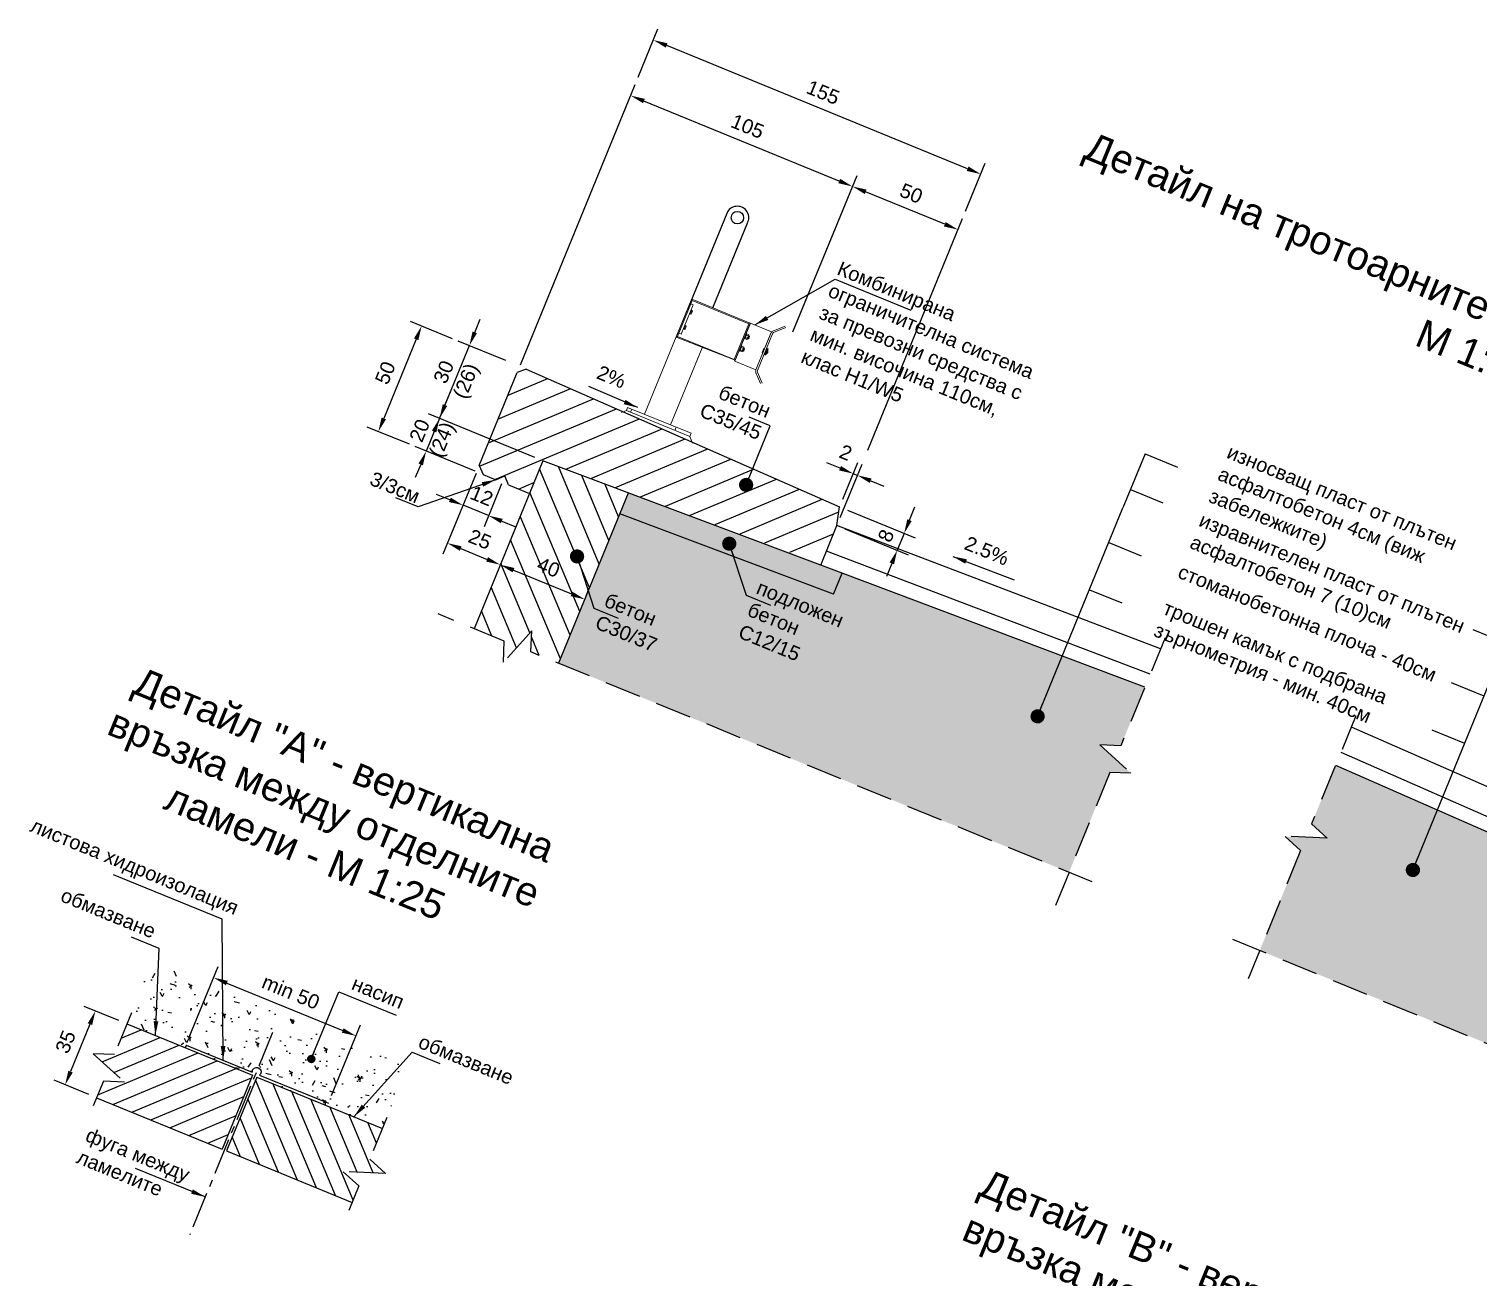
# Model space of a CAD drawing. Header units: centimetres. Extents: x 8495135 to 959133560, y 4530079 to 463453963.
# Drawn here: x 959121999 to 959122634, y 463414798 to 463415345 of the extents above; entities that cross this region are included whole.
import ezdxf

# ---------------------------------------------------------------- set-up
doc = ezdxf.new("R2010")
doc.units = ezdxf.units.CM
doc.header["$LTSCALE"] = 0.1
doc.linetypes.add('CENTER', pattern=[50.8, 31.75, -6.35, 6.35, -6.35])
doc.linetypes.add('HIDDEN', pattern=[9.525, 6.35, -3.175])
for name, color, linetype in [('br_centre line', 1, 'CENTER'), ('br_dimension', 1, 'Continuous'), ('br_hatch', 9, 'Continuous'), ('br_view', 5, 'Continuous'), ('br_view_yellow', 2, 'Continuous')]:
    doc.layers.add(name, color=color, linetype=linetype)
doc.layers.add('br_text', color=2, linetype='Continuous', lineweight=35)
doc.styles.add('br 1-25 cm', font='arial.ttf', dxfattribs={"height": 6.25})
doc.styles.add('MM 1 to 25', font='arial.ttf', dxfattribs={"height": 6.25})
doc.styles.add('MM_ARIAL', font='arial.ttf')
doc.dimstyles.new('MM DIM 1 to 25', dxfattribs={"dimscale": 2.5, "dimtxt": 2.5, "dimasz": 2.5, "dimexe": 2.1, "dimexo": 1.5, "dimgap": 1.5, "dimtad": 1, "dimdec": 0, "dimdsep": 46, "dimtxsty": 'MM_ARIAL', "dimcen": 3, "dimclrd": 1, "dimclre": 1, "dimclrt": 7, "dimaunit": 2, "dimadec": 1, "dimazin": 0, "dimtp": 100, "dimtm": 3, "dimtfac": 1, "dimtdec": 0, "dimtix": 1, "dimtmove": 0, "dimatfit": 3, "dimfxl": 0, "dimtolj": 1, "dimtzin": 0, "dimarcsym": 0})

# ---------------------------------------------------------------- blocks, each defined once
blk = doc.blocks.new('*D1195')
at = {"layer": 'br_dimension', "color": 1, "lineweight": -2, "transparency": 16777216}
for p, q in [((959122037.99, 463414910.56), (959122022.79, 463414916.79)), ((959122025.28, 463414909.01), (959122016.75, 463414888.19)), ((959122024.73, 463414878.17), (959122009.53, 463414884.4))]:
    blk.add_line(p, q, dxfattribs=at)
at = {"layer": 'br_dimension', "color": 1, "transparency": 16777216}
for points in [[(959122024.31, 463414909.41), (959122026.24, 463414908.62), (959122027.65, 463414914.8)], [(959122015.79, 463414888.59), (959122017.72, 463414887.8), (959122014.38, 463414882.41)]]:
    blk.add_solid(points, dxfattribs=at)
at = {"layer": 'br_dimension', "color": 7, "transparency": 16777216, "insert": (959122014.59, 463414901.23), "char_height": 6.25, "attachment_point": 5, "rotation": 67.73354, "style": 'MM_ARIAL'}
blk.add_mtext('\\A1;35', dxfattribs=at)
blk = doc.blocks.new('*D1196')
at = {"layer": 'br_view_yellow', "color": 1, "lineweight": -2, "transparency": 16777216}
for p, q in [((959122068.81, 463414903.32), (959122081.46, 463414934.23)), ((959122085.26, 463414927), (959122136.04, 463414906.21)), ((959122131.15, 463414877.79), (959122143.81, 463414908.7))]:
    blk.add_line(p, q, dxfattribs=at)
at = {"layer": 'br_view_yellow', "color": 1, "transparency": 16777216}
for points in [[(959122085.65, 463414927.97), (959122084.86, 463414926.04), (959122079.47, 463414929.37)], [(959122136.43, 463414907.17), (959122135.64, 463414905.25), (959122141.82, 463414903.84)]]:
    blk.add_solid(points, dxfattribs=at)
at = {"layer": 'br_view_yellow', "color": 7, "transparency": 16777216, "insert": (959122113.28, 463414923.03), "char_height": 6.25, "attachment_point": 5, "rotation": 337.73354, "style": 'MM_ARIAL'}
blk.add_mtext('\\A1;min 50', dxfattribs=at)
blk = doc.blocks.new('*D1235')
at = {"layer": 'br_dimension', "color": 1, "linetype": 'ByBlock', "lineweight": -2, "ltscale": 3, "transparency": 16777216}
for p, q in [((959122333.29, 463415212.29), (959122361.39, 463415280.91)), ((959122399.89, 463415259.47), (959122365.18, 463415273.68)), ((959122366.12, 463415160.5), (959122407.66, 463415261.96))]:
    blk.add_line(p, q, dxfattribs=at)
at = {"layer": 'br_dimension', "color": 1, "linetype": 'ByBlock', "ltscale": 3, "transparency": 16777216}
for points in [[(959122365.58, 463415274.65), (959122364.79, 463415272.72), (959122359.4, 463415276.05)], [(959122400.28, 463415260.44), (959122399.49, 463415258.51), (959122405.67, 463415257.11)]]:
    blk.add_solid(points, dxfattribs=at)
at = {"layer": 'br_dimension', "color": 7, "linetype": 'ByBlock', "ltscale": 3, "transparency": 16777216, "insert": (959122385.16, 463415273), "char_height": 6.25, "attachment_point": 5, "rotation": 337.73354, "style": 'MM_ARIAL'}
blk.add_mtext('\\A1;50', dxfattribs=at)
blk = doc.blocks.new('*D1236')
at = {"layer": 'br_dimension', "color": 1, "linetype": 'ByBlock', "lineweight": -2, "ltscale": 3, "transparency": 16777216}
for p, q in [((959122213.96, 463415197.95), (959122264.22, 463415320.7)), ((959122353.61, 463415278.42), (959122268.01, 463415313.47)), ((959122333.59, 463415213.01), (959122361.39, 463415280.91))]:
    blk.add_line(p, q, dxfattribs=at)
at = {"layer": 'br_dimension', "color": 1, "linetype": 'ByBlock', "ltscale": 3, "transparency": 16777216}
for points in [[(959122268.41, 463415314.43), (959122267.62, 463415312.51), (959122262.23, 463415315.84)], [(959122354.01, 463415279.38), (959122353.22, 463415277.46), (959122359.4, 463415276.05)]]:
    blk.add_solid(points, dxfattribs=at)
at = {"layer": 'br_dimension', "color": 7, "linetype": 'ByBlock', "ltscale": 3, "transparency": 16777216, "insert": (959122313.44, 463415302.37), "char_height": 6.25, "attachment_point": 5, "rotation": 337.73354, "style": 'MM_ARIAL'}
blk.add_mtext('\\A1;105', dxfattribs=at)
blk = doc.blocks.new('*D1228')
at = {"layer": 'br_dimension', "color": 1, "linetype": 'ByBlock', "lineweight": -2, "ltscale": 3, "transparency": 16777216}
for p, q in [((959122265.52, 463415323.89), (959122274.18, 463415345.04)), ((959122409.85, 463415283.81), (959122277.98, 463415337.81)), ((959122408.97, 463415265.16), (959122417.62, 463415286.3))]:
    blk.add_line(p, q, dxfattribs=at)
at = {"layer": 'br_dimension', "color": 1, "linetype": 'ByBlock', "ltscale": 3, "transparency": 16777216}
for points in [[(959122278.37, 463415338.77), (959122277.58, 463415336.85), (959122272.19, 463415340.18)], [(959122410.25, 463415284.78), (959122409.46, 463415282.85), (959122415.64, 463415281.45)]]:
    blk.add_solid(points, dxfattribs=at)
at = {"layer": 'br_dimension', "color": 7, "linetype": 'ByBlock', "ltscale": 3, "transparency": 16777216, "insert": (959122346.54, 463415317.24), "char_height": 6.25, "attachment_point": 5, "rotation": 337.73354, "style": 'MM_ARIAL'}
blk.add_mtext('\\A1;155', dxfattribs=at)
blk = doc.blocks.new('*D1229')
at = {"layer": 'br_dimension', "color": 1, "linetype": 'ByBlock', "lineweight": -2, "ltscale": 3, "transparency": 16777216}
for p, q in [((959122384.39, 463415129.83), (959122386.76, 463415135.61)), ((959122357.23, 463415134.19), (959122386.88, 463415122.05)), ((959122356.07, 463415126.08), (959122383.87, 463415114.7)), ((959122382.03, 463415124.04), (959122379.02, 463415116.69)), ((959122376.65, 463415110.9), (959122374.28, 463415105.12))]:
    blk.add_line(p, q, dxfattribs=at)
at = {"layer": 'br_dimension', "color": 1, "linetype": 'ByBlock', "ltscale": 3, "transparency": 16777216}
for points in [[(959122383.43, 463415130.22), (959122385.36, 463415129.43), (959122382.03, 463415124.04)], [(959122375.68, 463415111.3), (959122377.61, 463415110.51), (959122379.02, 463415116.69)]]:
    blk.add_solid(points, dxfattribs=at)
at = {"layer": 'br_dimension', "color": 7, "linetype": 'ByBlock', "ltscale": 3, "transparency": 16777216, "insert": (959122374.1, 463415123), "char_height": 6.25, "attachment_point": 5, "rotation": 67.73355, "style": 'MM_ARIAL'}
blk.add_mtext('\\A1;8', dxfattribs=at)
blk = doc.blocks.new('*D1230')
at = {"layer": 'br_dimension', "color": 1, "linetype": 'ByBlock', "lineweight": -2, "ltscale": 3, "transparency": 16777216}
for p, q in [((959122184.17, 463415209.33), (959122165.73, 463415216.88)), ((959122168.22, 463415209.11), (959122154.01, 463415174.41)), ((959122165.22, 463415163.06), (959122146.78, 463415170.61))]:
    blk.add_line(p, q, dxfattribs=at)
at = {"layer": 'br_dimension', "color": 1, "linetype": 'ByBlock', "ltscale": 3, "transparency": 16777216}
for points in [[(959122167.26, 463415209.5), (959122169.18, 463415208.72), (959122170.59, 463415214.89)], [(959122153.05, 463415174.8), (959122154.97, 463415174.01), (959122151.64, 463415168.62)]]:
    blk.add_solid(points, dxfattribs=at)
at = {"layer": 'br_dimension', "color": 7, "linetype": 'ByBlock', "ltscale": 3, "transparency": 16777216, "insert": (959122154.69, 463415194.39), "char_height": 6.25, "attachment_point": 5, "rotation": 67.73355, "style": 'MM_ARIAL'}
blk.add_mtext('\\A1;50', dxfattribs=at)
blk = doc.blocks.new('*D1231')
at = {"layer": 'br_dimension', "color": 1, "linetype": 'ByBlock', "lineweight": -2, "ltscale": 3, "transparency": 16777216}
for p, q in [((959122193.88, 463415212.11), (959122196.25, 463415217.89)), ((959122178.46, 463415174.43), (959122191.52, 463415206.32)), ((959122207.43, 463415199.81), (959122186.66, 463415208.31)), ((959122220.28, 463415157.3), (959122173.6, 463415176.42)), ((959122176.09, 463415168.64), (959122173.72, 463415162.86))]:
    blk.add_line(p, q, dxfattribs=at)
at = {"layer": 'br_dimension', "color": 1, "linetype": 'ByBlock', "ltscale": 3, "transparency": 16777216}
for points in [[(959122192.92, 463415212.5), (959122194.85, 463415211.71), (959122191.52, 463415206.32)], [(959122175.12, 463415169.04), (959122177.05, 463415168.25), (959122178.46, 463415174.43)]]:
    blk.add_solid(points, dxfattribs=at)
at = {"layer": 'br_dimension', "color": 7, "linetype": 'ByBlock', "ltscale": 3, "transparency": 16777216, "insert": (959122185.94, 463415192.47), "char_height": 6.25, "attachment_point": 5, "rotation": 67.73355, "style": 'MM_ARIAL'}
blk.add_mtext('\\A1;30\\P(26)', dxfattribs=at)
blk = doc.blocks.new('*D1232')
at = {"layer": 'br_dimension', "color": 1, "linetype": 'ByBlock', "lineweight": -2, "ltscale": 3, "transparency": 16777216}
for p, q in [((959122180.82, 463415180.21), (959122183.19, 463415186)), ((959122178.46, 463415174.43), (959122172.57, 463415160.05)), ((959122174.99, 463415175.85), (959122173.6, 463415176.42)), ((959122194.03, 463415151.27), (959122167.71, 463415162.04)), ((959122170.2, 463415154.27), (959122167.83, 463415148.49))]:
    blk.add_line(p, q, dxfattribs=at)
at = {"layer": 'br_dimension', "color": 1, "linetype": 'ByBlock', "ltscale": 3, "transparency": 16777216}
for points in [[(959122179.86, 463415180.61), (959122181.79, 463415179.82), (959122178.46, 463415174.43)], [(959122169.24, 463415154.66), (959122171.17, 463415153.87), (959122172.57, 463415160.05)]]:
    blk.add_solid(points, dxfattribs=at)
at = {"layer": 'br_dimension', "color": 7, "linetype": 'ByBlock', "ltscale": 3, "transparency": 16777216, "insert": (959122175.37, 463415166.79), "char_height": 6.25, "attachment_point": 5, "rotation": 67.73355, "style": 'MM_ARIAL'}
blk.add_mtext('\\A1;20\\P(24)', dxfattribs=at)
blk = doc.blocks.new('*D1233')
at = {"layer": 'br_dimension', "color": 1, "linetype": 'ByBlock', "lineweight": -2, "ltscale": 3, "transparency": 16777216}
for p, q in [((959122353.96, 463415152.59), (959122348.18, 463415154.95)), ((959122354.02, 463415130.97), (959122363.58, 463415154.32)), ((959122355.19, 463415139.08), (959122361.73, 463415155.08)), ((959122359.74, 463415150.22), (959122361.59, 463415149.46)), ((959122367.38, 463415147.09), (959122373.16, 463415144.72))]:
    blk.add_line(p, q, dxfattribs=at)
at = {"layer": 'br_dimension', "color": 1, "linetype": 'ByBlock', "ltscale": 3, "transparency": 16777216}
for points in [[(959122354.36, 463415153.55), (959122353.57, 463415151.62), (959122359.74, 463415150.22)], [(959122367.77, 463415148.06), (959122366.98, 463415146.13), (959122361.59, 463415149.46)]]:
    blk.add_solid(points, dxfattribs=at)
at = {"layer": 'br_dimension', "color": 7, "linetype": 'ByBlock', "ltscale": 3, "transparency": 16777216, "insert": (959122356.48, 463415159.45), "char_height": 6.25, "attachment_point": 5, "rotation": 337.73354, "style": 'MM_ARIAL'}
blk.add_mtext('\\A1;2', dxfattribs=at)
blk = doc.blocks.new('*D1234')
at = {"layer": 'br_dimension', "color": 1, "linetype": 'ByBlock', "lineweight": -2, "ltscale": 3, "transparency": 16777216}
for p, q in [((959122193.02, 463415146.82), (959122179.95, 463415114.9)), ((959122212.27, 463415127.86), (959122203.09, 463415105.42)), ((959122187.73, 463415117.39), (959122199.29, 463415112.65))]:
    blk.add_line(p, q, dxfattribs=at)
at = {"layer": 'br_dimension', "color": 1, "linetype": 'ByBlock', "ltscale": 3, "transparency": 16777216}
for points in [[(959122188.12, 463415118.35), (959122187.33, 463415116.42), (959122181.94, 463415119.76)], [(959122199.69, 463415113.61), (959122198.9, 463415111.69), (959122205.08, 463415110.28)]]:
    blk.add_solid(points, dxfattribs=at)
at = {"layer": 'br_dimension', "color": 7, "linetype": 'ByBlock', "ltscale": 3, "transparency": 16777216, "insert": (959122196.14, 463415121.44), "char_height": 6.25, "attachment_point": 5, "rotation": 337.73354, "style": 'MM_ARIAL'}
blk.add_mtext('\\A1;25', dxfattribs=at)
blk = doc.blocks.new('*D1237')
at = {"layer": 'br_dimension', "color": 1, "lineweight": -2, "transparency": 16777216}
for p, q in [((959122194.44, 463415150.29), (959122186.76, 463415131.52)), ((959122205.63, 463415145.71), (959122197.95, 463415126.94)), ((959122182.97, 463415138.75), (959122177.18, 463415141.12)), ((959122199.94, 463415131.8), (959122188.75, 463415136.38)), ((959122205.72, 463415129.43), (959122211.51, 463415127.06))]:
    blk.add_line(p, q, dxfattribs=at)
at = {"layer": 'br_dimension', "color": 1, "transparency": 16777216}
for points in [[(959122183.36, 463415139.71), (959122182.57, 463415137.79), (959122188.75, 463415136.38)], [(959122206.12, 463415130.4), (959122205.33, 463415128.47), (959122199.94, 463415131.8)]]:
    blk.add_solid(points, dxfattribs=at)
at = {"layer": 'br_dimension', "color": 7, "transparency": 16777216, "insert": (959122196.95, 463415140.47), "char_height": 6.25, "attachment_point": 5, "rotation": 337.73354, "style": 'MM_ARIAL'}
blk.add_mtext('\\A1;12', dxfattribs=at)
blk = doc.blocks.new('*D1239')
at = {"layer": 'br_dimension', "color": 1, "linetype": 'ByBlock', "lineweight": -2, "ltscale": 3, "transparency": 16777216}
for p, q in [((959122212.27, 463415127.86), (959122203.09, 463415105.42)), ((959122210.86, 463415107.91), (959122236.31, 463415097.49)), ((959122242.76, 463415096.74), (959122244.08, 463415099.98))]:
    blk.add_line(p, q, dxfattribs=at)
at = {"layer": 'br_dimension', "color": 1, "linetype": 'ByBlock', "ltscale": 3, "transparency": 16777216}
for points in [[(959122211.26, 463415108.88), (959122210.47, 463415106.95), (959122205.08, 463415110.28)], [(959122236.71, 463415098.46), (959122235.92, 463415096.53), (959122242.1, 463415095.13)]]:
    blk.add_solid(points, dxfattribs=at)
at = {"layer": 'br_dimension', "color": 7, "linetype": 'ByBlock', "ltscale": 3, "transparency": 16777216, "insert": (959122226.22, 463415109.13), "char_height": 6.25, "attachment_point": 5, "rotation": 337.73354, "style": 'MM_ARIAL'}
blk.add_mtext('\\A1;40', dxfattribs=at)

msp = doc.modelspace()

# ---------------------------------------------------------------- hatches: boundary and pattern name
at = {"layer": 'br_hatch'}
h = msp.add_hatch(dxfattribs=at)
h.set_pattern_fill('ANSI31', color=256, scale=2.5, angle=-22.26646, style=0)
h.set_pattern_definition([(22.733543, (958338009.791, 463709576.6), (-3.06741562, 7.32085157), [])])
h.paths.add_polyline_path([(959122223.75, 463415155.88), (959122217.86, 463415141.51), (959122208.69, 463415145.26), (959122207.05, 463415149.18), (959122203.14, 463415147.54), (959122197.5, 463415149.84), (959122195.86, 463415153.76), (959122212.54, 463415194.48), (959122216.43, 463415196.06), (959122353.76, 463415135.61), (959122352.58, 463415127.46), (959122348.02, 463415116.3), (959122342.8, 463415114.12), (959122341.97, 463415112.09)])
edge = h.paths.add_edge_path(flags=16)
edge.add_arc((959122238.26, 463415166.88), 2.08, 0, 360)
edge = h.paths.add_edge_path(flags=16)
edge.add_arc((959122215.9, 463415176.03), 2.08, 0, 360)
h = msp.add_hatch(dxfattribs=at)
h.set_pattern_fill('ANSI31', color=256, scale=2.5, angle=-270, style=0)
h.set_pattern_definition([(112.73354, (959124790.731, 463418121.528), (-7.320852, -3.067416), [])])
h.paths.add_polyline_path([(959122223.75, 463415155.88), (959122261.15, 463415141.66), (959122230.62, 463415067.1), (959122218.49, 463415072.07), (959122218.85, 463415081.31), (959122206.42, 463415067.62), (959122206.78, 463415076.86), (959122193.6, 463415082.26)])
h = msp.add_hatch(color=256, dxfattribs=at)
h.dxf.hatch_style = 1
h.paths.add_polyline_path([(959122354.84, 463415106.58), (959122261.2, 463415141.8), (959122257.41, 463415132.54), (959122351.05, 463415097.33)])
h = msp.add_hatch(dxfattribs=at)
h.set_pattern_fill('AR-CONC,_O', color=256, scale=0.1, angle=67.73354)
h.set_pattern_definition([(95.4671, (959124877.54, 463418085.985), (13.91317, 11.869154), [1.905, -20.955]), (40.4671, (959124877.54, 463418085.985), (-16.09113, 10.88686), [1.524, -16.76406]), (145.91853, (959124878.7, 463418086.974), (-2.17796, 22.75601), [1.619, -17.809024]), (91.6513, (959124873.919, 463418089.547), (22.00826, 16.3753), [2.8575, -31.4325]), (142.10264, (959124875.753, 463418090.912), (-0.98811, 34.27576), [2.4285, -26.71356]), (36.6512, (959124873.919, 463418089.547), (-0.98811, 34.27576), [2.286, -25.14597]), (66.4671, (959124876.605, 463418090.467), (17.922955, 3.635745), [1.905, -20.955]), (11.4671, (959124876.605, 463418090.467), (-8.7955, 17.32299), [1.524, -16.764]), (116.91853, (959124878.099, 463418090.77), (9.12745, 20.95874), [1.619, -17.80899]), (82.96709, (959124877.54, 463418085.9846), (-5.810877, 6.150175), [0, -16.5608, 0, -17.018, 0, -16.8275]), (52.96709, (959124877.54, 463418085.985), (-2.45516, 11.789077), [0, -9.7028, 0, -16.1798, 0, -6.4135]), (12.96709, (959124873.5674, 463418081.947), (9.917597, 9.263777), [0, -6.35, 0, -19.812, 0, -26.289]), (2.9671, (959124871.786, 463418080.136), (8.576058, 12.342562), [0, -8.255, 0, -13.1572, 0, -18.669])])
h.paths.add_polyline_path([(959122454.3, 463414975.52), (959122472.21, 463415019.27), (959122481.45, 463415018.9), (959122467.76, 463415031.34), (959122477, 463415030.98), (959122487.53, 463415056.69), (959122354.84, 463415106.58), (959122351.05, 463415097.33), (959122257.41, 463415132.54), (959122230.62, 463415067.1)])
h.paths.add_polyline_path([(959122798.58, 463414834.55), (959122825.32, 463414899.86), (959122697.1, 463414956.19), (959122700.89, 463414965.45), (959122571.12, 463415022.46), (959122560.59, 463414996.75), (959122567.43, 463414990.53), (959122548.95, 463414991.26), (959122555.8, 463414985.04), (959122537.88, 463414941.29)])
h.paths.add_polyline_path([(959122305.6, 463415075.92), (959122345.51, 463415059.58), (959122358.38, 463415091.01), (959122318.47, 463415107.35)], flags=24)
h.paths.add_polyline_path([(959122242.86, 463415079.98), (959122271.81, 463415068.12), (959122280.68, 463415089.78), (959122251.73, 463415101.63)], flags=24)
h.paths.add_polyline_path([(959122679.55, 463414922.81), (959122719.38, 463414906.5), (959122732.26, 463414937.93), (959122692.42, 463414954.24)], flags=24)
h.paths.add_polyline_path([(959122769.9, 463414864.18), (959122798.84, 463414852.33), (959122807.71, 463414873.99), (959122778.76, 463414885.84)], flags=24)
h = msp.add_hatch(dxfattribs=at)
h.set_pattern_fill('AR-CONC', color=256, scale=0.1, angle=67.73354)
h.set_pattern_definition([(117.73354296, (952778827.558, 460908645.2), (8.378293776, 16.255991943), [1.905, -20.955]), (62.73354296, (952778827.558, 460908645.2), (-19.01643038, 3.97788187), [1.524, -16.764058417]), (168.18498766, (952778828.256, 460908646.555), (-10.638135904, 20.233873475), [1.61900088, -17.80902446]), (113.91774296, (952778822.857, 460908647.125), (14.162306745, 23.493469415), [2.8575, -31.4325]), (164.36910057, (952778824.037, 460908649.083), (-13.90201252, 31.34546455), [2.42850231, -26.71356082]), (58.91769413, (952778822.857, 460908647.125), (-13.90201252, 31.34546455), [2.28599671, -25.14597319]), (88.73354296, (952778824.995, 460908648.994), (15.208833972, 10.155900413), [1.905, -20.955]), (33.73354296, (952778824.995, 460908648.994), (-14.70357026, 12.69850374), [1.524, -16.764]), (139.18498796, (952778826.262, 460908649.84), (0.50526361, 22.85440416), [1.61900088, -17.80899376]), (105.23354296, (952778827.558, 460908645.2), (-7.7079597555, 3.489741695), [0, -16.5608, 0, -17.018, 0, -16.8275]), (75.23354296, (952778827.558, 460908645.2), (-6.739134505, 9.979690116), [0, -9.7028, 0, -16.1798, 0, -6.4135]), (35.23354296, (952778825.412, 460908639.958), (5.667879636, 12.330913206), [0, -6.35, 0, -19.812, 0, -26.289]), (25.23354296, (952778824.449, 460908637.607), (3.259780546, 14.671790587), [0, -8.255, 0, -13.1572, 0, -18.669])])
h.paths.add_polyline_path([(959122164.49, 463414890.35), (959122052.53, 463414936.19), (959122041.46, 463414909.14), (959122096.51, 463414886.6), (959122098.36, 463414885.84), (959122153.42, 463414863.3)])
at = {"layer": 'br_hatch', "ltscale": 0.5}
h = msp.add_hatch(dxfattribs=at)
h.set_pattern_fill('ANSI31', color=256, scale=2, angle=-22.26646, style=0)
h.set_pattern_definition([(22.733543, (958336362.9805, 463710226.7935), (-2.453932496, 5.856681254), [])])
h.paths.add_polyline_path([(959122096.51, 463414886.6), (959122041.46, 463414909.14), (959122035.95, 463414895.67), (959122026.71, 463414896.04), (959122040.39, 463414883.6), (959122031.15, 463414883.97), (959122028.2, 463414876.75), (959122083.25, 463414854.21)])
h = msp.add_hatch(dxfattribs=at)
h.set_pattern_fill('ANSI31', color=256, scale=2, angle=67.73354, style=0)
h.set_pattern_definition([(112.733543, (958336362.9805, 463710226.7935), (-5.856681254, -2.453932496), [])])
h.paths.add_polyline_path([(959122153.42, 463414863.3), (959122098.36, 463414885.84), (959122085.1, 463414853.45), (959122140.15, 463414830.91), (959122143.11, 463414838.13), (959122136.27, 463414844.35), (959122154.74, 463414843.61), (959122147.9, 463414849.83)])

# ---------------------------------------------------------------- linework, layer by layer
at = {"layer": 'br_centre line', "linetype": 'CENTER', "ltscale": 5}
msp.add_line((959122105.25, 463414905.3), (959122068.98, 463414816.71), dxfattribs=at)
at = {"layer": 'br_dimension'}
for p, q in [((959122304.33, 463415264.26), (959122287.07, 463415222.09)), ((959122298.2, 463415222.9), (959122313.59, 463415260.47)), ((959122494.41, 463415073.48), (959122352.58, 463415127.46)), ((959122489.84, 463415062.33), (959122348.02, 463415116.3)), ((959122487.53, 463415056.69), (959122354.86, 463415106.58)), ((959122577.99, 463415039.25), (959122716.95, 463414978.27)), ((959122573.43, 463415028.1), (959122712.38, 463414967.12)), ((959122571.12, 463415022.46), (959122700.89, 463414965.45))]:
    msp.add_line(p, q, dxfattribs=at)
at = {"layer": 'br_dimension', "lineweight": 0, "ltscale": 0.7}
for p, q in [((959122268.29, 463415176.23), (959122288.76, 463415226.22)), ((959122288.02, 463415220.26), (959122288.68, 463415221.88)), ((959122288.15, 463415220.21), (959122288.02, 463415220.26)), ((959122288.82, 463415221.83), (959122288.15, 463415220.21)), ((959122288.17, 463415220.26), (959122288.61, 463415220.08)), ((959122288.34, 463415220.65), (959122288.77, 463415220.47)), ((959122288.64, 463415221.39), (959122289.07, 463415221.21)), ((959122288.68, 463415221.88), (959122288.82, 463415221.83)), ((959122289.23, 463415221.37), (959122288.76, 463415220.24)), ((959122289.23, 463415221.6), (959122288.8, 463415221.78)), ((959122285.96, 463415215.24), (959122285.3, 463415213.62)), ((959122285.3, 463415213.62), (959122285.44, 463415213.57)), ((959122285.44, 463415213.57), (959122286.1, 463415215.19)), ((959122285.89, 463415213.44), (959122285.45, 463415213.61)), ((959122285.62, 463415214.01), (959122286.05, 463415213.83)), ((959122285.92, 463415214.75), (959122286.35, 463415214.57)), ((959122286.1, 463415215.19), (959122285.96, 463415215.24)), ((959122286.04, 463415213.6), (959122286.51, 463415214.73)), ((959122286.08, 463415215.14), (959122286.51, 463415214.96)), ((959122311.91, 463415209.42), (959122312.82, 463415211.64)), ((959122313.09, 463415211.53), (959122312.18, 463415209.3)), ((959122312.82, 463415211.64), (959122313.09, 463415211.53)), ((959122317.1, 463415195.73), (959122323.64, 463415211.7)), ((959122324.56, 463415212.63), (959122329.86, 463415214.85)), ((959122330.25, 463415214.25), (959122324.84, 463415211.99)), ((959122293.58, 463415205.36), (959122279.73, 463415171.54)), ((959122309.71, 463415204.04), (959122310.62, 463415206.26)), ((959122310.89, 463415206.15), (959122309.98, 463415203.93)), ((959122310.62, 463415206.26), (959122310.89, 463415206.15)), ((959122310.65, 463415205.55), (959122311.52, 463415205.19)), ((959122311.73, 463415205.7), (959122310.85, 463415206.06)), ((959122311.77, 463415205.39), (959122311.14, 463415203.86)), ((959122312.05, 463415205.03), (959122311.68, 463415205.18)), ((959122312.18, 463415209.3), (959122311.91, 463415209.42)), ((959122312.22, 463415209.4), (959122313.09, 463415209.04)), ((959122312.43, 463415209.91), (959122313.3, 463415209.55)), ((959122312.85, 463415210.92), (959122313.72, 463415210.57)), ((959122313.93, 463415211.07), (959122313.05, 463415211.43)), ((959122313.97, 463415210.76), (959122313.35, 463415209.24)), ((959122313.43, 463415209.44), (959122313.8, 463415209.29)), ((959122314.25, 463415210.4), (959122313.8, 463415209.29)), ((959122313.8, 463415209.29), (959122313.93, 463415209.35)), ((959122314.25, 463415210.4), (959122313.88, 463415210.55)), ((959122313.93, 463415209.35), (959122314.31, 463415210.27)), ((959122314.31, 463415210.27), (959122314.25, 463415210.4)), ((959122324.3, 463415211.44), (959122317.76, 463415195.46)), ((959122309.98, 463415203.93), (959122309.71, 463415204.04)), ((959122310.02, 463415204.03), (959122310.89, 463415203.67)), ((959122310.23, 463415204.53), (959122311.1, 463415204.18)), ((959122311.23, 463415204.07), (959122311.6, 463415203.92)), ((959122312.05, 463415205.03), (959122311.6, 463415203.92)), ((959122311.6, 463415203.92), (959122311.73, 463415203.97)), ((959122311.73, 463415203.97), (959122312.11, 463415204.9)), ((959122312.11, 463415204.9), (959122312.05, 463415205.03)), ((959122317.11, 463415194.43), (959122319.1, 463415189.67)), ((959122319.8, 463415189.82), (959122317.76, 463415194.69)), ((959122258.21, 463415176.99), (959122260.32, 463415177.87)), ((959122260.88, 463415179.26), (959122260.32, 463415177.87)), ((959122288.08, 463415166.5), (959122260.32, 463415177.87)), ((959122288.65, 463415167.89), (959122260.88, 463415179.26)), ((959122262.73, 463415178.5), (959122262.17, 463415177.11)), ((959122282.17, 463415170.54), (959122281.6, 463415169.16)), ((959122288.65, 463415167.89), (959122288.08, 463415166.5)), ((959122289.33, 463415163.51), (959122288.08, 463415166.5))]:
    msp.add_line(p, q, dxfattribs=at)
at = {"layer": 'br_dimension', "ltscale": 0.5}
for p, q in [((959122487.6, 463415158.85), (959122477.94, 463415135.26)), ((959122487.6, 463415158.85), (959122501.82, 463415153.03)), ((959122481.21, 463415143.23), (959122495.42, 463415137.41)), ((959122471.7, 463415120.03), (959122485.92, 463415114.21)), ((959122463.24, 463415099.36), (959122477.46, 463415093.54)), ((959122645.65, 463415075.9), (959122631.44, 463415081.72)), ((959122636.15, 463415052.69), (959122621.93, 463415058.51)), ((959122627.69, 463415032.03), (959122613.47, 463415037.85))]:
    msp.add_line(p, q, dxfattribs=at)
at = {"layer": 'br_dimension', "lineweight": 0, "ltscale": 0.7}
msp.add_lwpolyline([(959122289.41, 463415226.5), (959122314.2, 463415216.34, -0.414214), (959122314.48, 463415215.69), (959122308.04, 463415199.98, -0.414214), (959122307.39, 463415199.71), (959122282.6, 463415209.86, -0.414214), (959122282.32, 463415210.51), (959122288.76, 463415226.22, -0.414214)], format="xyb", close=True, dxfattribs=at)
for points in [[(959122289.22, 463415226.03), (959122314.01, 463415215.88), (959122307.58, 463415200.17), (959122282.79, 463415210.32)], [(959122288.62, 463415224.56), (959122289.61, 463415224.15), (959122284.37, 463415211.36), (959122283.38, 463415211.76)], [(959122314.66, 463415216.14), (959122323.91, 463415212.35), (959122317.1, 463415195.73), (959122307.85, 463415199.52)], [(959122320.86, 463415204.92), (959122320.59, 463415205.03), (959122319.88, 463415203.31), (959122320.16, 463415203.2)], [(959122322.1, 463415205.01), (959122322.41, 463415204.88), (959122321.29, 463415202.14), (959122320.97, 463415202.27)]]:
    msp.add_lwpolyline(points, close=True, dxfattribs=at)
at = {"layer": 'br_dimension'}
msp.add_circle((959122308.96, 463415262.37), 2.71, dxfattribs=at)
msp.add_arc((959122308.96, 463415262.37), 5, 337.73354, 157.73354, dxfattribs=at)
at = {"layer": 'br_dimension', "lineweight": 0, "ltscale": 0.7}
for centre, radius, start, end in [((959122288.46, 463415220.37), 0.324, 296.80087, 18.66622), ((959122288.03, 463415221.21), 1.05, 315.30185, 0.16523), ((959122288.93, 463415221.5), 0.324, 296.80087, 18.66622), ((959122285.74, 463415213.72), 0.324, 296.80087, 18.66622), ((959122285.31, 463415214.56), 1.05, 315.30185, 0.16523), ((959122286.21, 463415214.86), 0.324, 296.80087, 18.66622), ((959122325.21, 463415211.06), 1.7, 112.73354, 157.73354), ((959122325.22, 463415211.06), 1, 112.73354, 157.73354), ((959122310.5, 463415205.01), 1.03, 305.52932, 9.93777), ((959122311.48, 463415205.51), 0.317, 277.73354, 37.73354), ((959122313.05, 463415209.36), 0.317, 277.73354, 37.73354), ((959122312.7, 463415210.39), 1.03, 305.52932, 9.93777), ((959122313.68, 463415210.88), 0.317, 277.73354, 37.73354), ((959122310.85, 463415203.98), 0.317, 277.73354, 37.73354), ((959122320.61, 463415204.02), 1.77, 297.0505, 18.41659), ((959122318.67, 463415195.09), 1.7, 157.73354, 202.73354), ((959122318.68, 463415195.08), 1, 157.73354, 202.73354)]:
    msp.add_arc(centre, radius, start, end, dxfattribs=at)
at = {"layer": 'br_hatch', "linetype": 'HIDDEN', "ltscale": 25}
for p, q in [((959122218.85, 463415081.31), (959122206.42, 463415067.62)), ((959122218.49, 463415072.07), (959122218.85, 463415081.31)), ((959122206.42, 463415067.62), (959122206.78, 463415076.86)), ((959122477, 463415030.98), (959122467.76, 463415031.34)), ((959122467.76, 463415031.34), (959122481.45, 463415018.9)), ((959122481.45, 463415018.9), (959122472.21, 463415019.27)), ((959122560.59, 463414996.75), (959122567.43, 463414990.53)), ((959122567.43, 463414990.53), (959122548.95, 463414991.26)), ((959122548.95, 463414991.26), (959122555.8, 463414985.04)), ((959122035.95, 463414895.67), (959122026.71, 463414896.04)), ((959122026.71, 463414896.04), (959122040.39, 463414883.6)), ((959122040.39, 463414883.6), (959122031.15, 463414883.97)), ((959122147.9, 463414849.83), (959122154.74, 463414843.61)), ((959122154.74, 463414843.61), (959122136.27, 463414844.35)), ((959122136.27, 463414844.35), (959122143.11, 463414838.13))]:
    msp.add_line(p, q, dxfattribs=at)
for points in [[(959122206.78, 463415076.86), (959122177.79, 463415088.73)], [(959122496.38, 463415078.31), (959122477, 463415030.98)], [(959122464.5, 463414971.34), (959122218.49, 463415072.07)], [(959122579.97, 463415044.09), (959122560.59, 463414996.75)], [(959122472.21, 463415019.27), (959122448.36, 463414961.02)], [(959122555.8, 463414985.04), (959122532.8, 463414928.88)], [(959122525.9, 463414946.2), (959122810.71, 463414829.59)], [(959122043.44, 463414913.98), (959122035.95, 463414895.67)], [(959122031.15, 463414883.97), (959122026.72, 463414873.14)], [(959122155.4, 463414868.14), (959122147.9, 463414849.83)], [(959122143.11, 463414838.13), (959122138.67, 463414827.3)]]:
    msp.add_lwpolyline(points, dxfattribs=at)
at = {"layer": 'br_view', "color": 6}
msp.add_lwpolyline([(959122067.38, 463414899.85), (959122096.41, 463414887.96, -0.589246), (959122099.02, 463414889.84, -0.572201), (959122099.6, 463414886.66), (959122129.73, 463414874.32)], format="xyb", dxfattribs=at)
at = {"layer": 'br_view_yellow'}
for p, q in [((959122195.86, 463415153.76), (959122212.54, 463415194.48)), ((959122216.43, 463415196.06), (959122353.76, 463415135.61)), ((959122352.58, 463415127.46), (959122353.76, 463415135.61)), ((959122345.48, 463415110.11), (959122352.58, 463415127.46)), ((959122351.05, 463415097.33), (959122354.84, 463415106.58)), ((959122041.46, 463414909.14), (959122096.51, 463414886.6)), ((959122096.51, 463414886.6), (959122083.25, 463414854.21)), ((959122098.36, 463414885.84), (959122085.1, 463414853.45)), ((959122098.36, 463414885.84), (959122153.42, 463414863.3)), ((959122028.2, 463414876.75), (959122083.25, 463414854.21)), ((959122085.1, 463414853.45), (959122140.15, 463414830.91))]:
    msp.add_line(p, q, dxfattribs=at)
at = {"layer": 'br_view_yellow', "linetype": 'ByBlock', "ltscale": 3}
for p, q in [((959122216.43, 463415196.06), (959122212.54, 463415194.48)), ((959122223.75, 463415155.88), (959122193.6, 463415082.26)), ((959122354.86, 463415106.58), (959122223.75, 463415155.88)), ((959122195.86, 463415153.76), (959122197.5, 463415149.84)), ((959122197.5, 463415149.84), (959122203.14, 463415147.54)), ((959122203.14, 463415147.54), (959122207.05, 463415149.18)), ((959122208.69, 463415145.26), (959122207.05, 463415149.18)), ((959122208.69, 463415145.26), (959122217.86, 463415141.51)), ((959122261.15, 463415141.66), (959122230.62, 463415067.1)), ((959122351.05, 463415097.33), (959122257.41, 463415132.54))]:
    msp.add_line(p, q, dxfattribs=at)

# ---------------------------------------------------------------- texts
at = {"layer": 'br_dimension', "insert": (959122354.5, 463415243.45), "char_height": 6.25, "attachment_point": 1, "rotation": 337.73354, "style": 'br 1-25 cm'}
msp.add_mtext_dynamic_manual_height_columns('Комбинирана ограничителна система за превозни средства с мин. височина 110см, клас H1/W5', width=97.4356, gutter_width=31.25, heights=[0], dxfattribs=at)
at = {"layer": 'br_text', "ltscale": 0.5, "rotation": 337.73354, "style": 'MM 1 to 25'}
for s, width, insert, char_height, attachment_point in [('\\pi43.39;Детайл на тротоарните блокове върху крилата  \\P\\pi208.72;M 1:25', 468.832, (959122424.63, 463415316.66), 12.5, 1), ('бетон С35/45', 34.0669, (959122324.24, 463415180.26), 6.25, 3), ('износващ пласт от плътен асфалтобетон 4см (виж забележките)', 127.7243, (959122525.27, 463415163.08), 6.25, 1), ('3{\\fArial|b0|i0|c204|p34;/}3{\\fArial|b0|i0|c204|p34;см}', 34.0669, (959122170.53, 463415142.82), 6.25, 3), ('изравнителен пласт от плътен асфалтобетон 7 (10)см', 131.2512, (959122513.05, 463415133.23), 6.25, 1), ('стоманобетонна плоча - 40см', 153.7531, (959122503.79, 463415110.61), 6.25, 1), ('бетон С30/37', 34.0669, (959122252.41, 463415098.04), 6.25, 1), ('подложен бетон С12/15', 34.0669, (959122319.1, 463415103.62), 6.25, 1), ('трошен камък с подбрана зърнометрия - мин. 40см', 153.7531, (959122497.26, 463415094.68), 6.25, 1)]:
    msp.add_mtext_dynamic_manual_height_columns(s, width=width, gutter_width=62.5, heights=[0], dxfattribs=dict(at, insert=insert, char_height=char_height, attachment_point=attachment_point))
at = {"layer": 'br_text', "char_height": 6.25, "rotation": 337.73354, "style": 'MM 1 to 25'}
for s, width, gutter_width, insert, attachment_point in [('2%', 47.5955, 25, (959122260.81, 463415193.12), 3), ('2.5%', 47.5955, 25, (959122428.69, 463415115.54), 3), ('{\\fArial|b0|i0|c204|p34;фуга между ламелите }', 50.4958, 625, (959122025.16, 463414863.81), 1)]:
    msp.add_mtext_dynamic_manual_height_columns(s, width=width, gutter_width=gutter_width, heights=[0], dxfattribs=dict(at, insert=insert, attachment_point=attachment_point))
at = {"layer": 'br_text', "attachment_point": 1, "rotation": 337.73354, "style": 'MM 1 to 25'}
for s, insert, char_height, width in [('\\pi20.071;Детайл "A" - вертикална \\P\\pi16.425;връзка между отделните \\P\\pi51.797;ламели - М 1:25', (959122029.44, 463415073.38), 12.5, 233.1576), (' листова хидроизолация', (959121998.64, 463415000.34), 6.25, 137.753), ('{\\fArial|b0|i0|c204|p34;обмазване}', (959122014.21, 463414968.86), 6.25, 137.753), ('{\\fArial|b0|i0|c204|p34;насип}', (959122141.74, 463414930.22), 6.25, 137.753), ('{\\fArial|b0|i0|c204|p34;обмазване}', (959122170.96, 463414904.68), 6.25, 137.753), ('\\pi10.418;Детайл "B" - вертикална \\P\\pi10.898;връзка между ламела и \\P\\pi49.409;крило - М 1:25', (959122409.12, 463414849.75), 12.5, 212.8865)]:
    msp.add_mtext(s, dxfattribs=dict(at, insert=insert, char_height=char_height, width=width))

# ---------------------------------------------------------------- dimensions: what is measured, and where the dimension line sits
at = {"layer": 'br_dimension', "linetype": 'ByBlock', "ltscale": 3}
for base, p1, p2, angle, picture, middle in [((959122272.19, 463415340.18), (959122407.55, 463415261.69), (959122264.1, 463415320.42), 157.73354, '*D1228', (959122346.54, 463415317.24)), ((959122262.23, 463415315.84), (959122332.17, 463415209.54), (959122212.54, 463415194.48), 157.73354, '*D1236', (959122313.44, 463415302.37)), ((959122359.4, 463415276.05), (959122364.69, 463415157.03), (959122331.87, 463415208.82), 157.73354, '*D1235', (959122385.16, 463415273)), ((959122151.64, 463415168.62), (959122187.64, 463415207.91), (959122168.69, 463415161.64), 67.73355, '*D1230', (959122154.69, 463415194.39)), ((959122205.08, 463415110.28), (959122194.44, 463415150.29), (959122213.69, 463415131.33), 157.73354, '*D1234', (959122196.14, 463415121.44)), ((959122242.1, 463415095.13), (959122213.69, 463415131.33), (959122241.33, 463415093.27), 157.73354, '*D1239', (959122226.22, 463415109.13))]:
    dim = msp.add_linear_dim(base=base, p1=p1, p2=p2, angle=angle, dimstyle='MM DIM 1 to 25', dxfattribs=at)
    dim.commit()
    dim.dimension.update_dxf_attribs({"geometry": picture, "text_midpoint": middle})
for base, p1, p2, text, override, picture, middle in [((959122191.52, 463415206.32), (959122223.75, 463415155.88), (959122210.9, 463415198.39), '30\\P(26)', {"dimtmove": 2}, '*D1231', (959122185.94, 463415192.47)), ((959122172.57, 463415160.05), (959122178.46, 463415174.42), (959122197.5, 463415149.84), '20\\X(24)', {"dimtmove": 2}, '*D1232', (959122175.37, 463415166.79)), ((959122379.02, 463415116.69), (959122353.76, 463415135.61), (959122352.6, 463415127.5), '8', {"dimdec": 1}, '*D1229', (959122380.52, 463415120.37))]:
    dim = msp.add_linear_dim(base=base, p1=p1, p2=p2, angle=67.73355, text=text, dimstyle='MM DIM 1 to 25', override=override, dxfattribs=at)
    dim.commit()
    dim.dimension.update_dxf_attribs({"geometry": picture, "text_midpoint": middle, "dimtype": 160})
dim = msp.add_linear_dim(base=(959122361.59, 463415149.46), p1=(959122353.76, 463415135.61), p2=(959122352.6, 463415127.5), angle=157.73354, dimstyle='MM DIM 1 to 25', override={"dimtmove": 2}, dxfattribs=at)
dim.commit()
dim.dimension.update_dxf_attribs({"geometry": '*D1233', "text_midpoint": (959122356.48, 463415159.45), "dimtype": 160})
at = {"layer": 'br_dimension'}
dim = msp.add_linear_dim(base=(959122188.75, 463415136.38), p1=(959122207.05, 463415149.18), p2=(959122195.86, 463415153.76), angle=157.73354, dimstyle='MM DIM 1 to 25', dxfattribs=at)
dim.commit()
dim.dimension.update_dxf_attribs({"geometry": '*D1237', "text_midpoint": (959122196.95, 463415140.47)})
dim = msp.add_linear_dim(base=(959122014.38, 463414882.41), p1=(959122041.46, 463414909.14), p2=(959122028.2, 463414876.75), angle=67.73354, dimstyle='MM DIM 1 to 25', override={"dimtmove": 2}, dxfattribs=at)
dim.commit()
dim.dimension.update_dxf_attribs({"geometry": '*D1195', "text_midpoint": (959122014.59, 463414901.23)})
at = {"layer": 'br_view_yellow'}
dim = msp.add_linear_dim(base=(959122141.82, 463414903.84), p1=(959122067.38, 463414899.85), p2=(959122129.73, 463414874.32), angle=337.73354, text='min 50', dimstyle='MM DIM 1 to 25', dxfattribs=at)
dim.commit()
dim.dimension.update_dxf_attribs({"geometry": '*D1196', "text_midpoint": (959122113.28, 463414923.03)})

# ---------------------------------------------------------------- leaders
at = {"layer": 'br_dimension', "ltscale": 0.5}
for points in [[(959122316.58, 463415215.35), (959122351.82, 463415235.4), (959122385.03, 463415221.8)], [(959122265.3, 463415179.12), (959122243.86, 463415188.42)]]:
    msp.add_leader(points, dimstyle='MM DIM 1 to 25', dxfattribs=at)
for points in [[(959122312.8, 463415145.29), (959122323.4, 463415171.17), (959122314.11, 463415174.97)], [(959122440.52, 463415043.87), (959122477.93, 463415135.24)], [(959122305.41, 463415119.52), (959122312.76, 463415096.91), (959122323.47, 463415092.52)], [(959122238.72, 463415113.94), (959122246.07, 463415091.33), (959122256.79, 463415086.94)], [(959122604.97, 463414976.54), (959122642.38, 463415067.91)]]:
    msp.add_leader(points, dimstyle='MM DIM 1 to 25', override={"dimtad": 0, "dimclrt": 2, "dimldrblk": 'Dot'}, dxfattribs=at)
at = {"layer": 'br_dimension'}
for points, override in [([(959122203.14, 463415147.54), (959122169.09, 463415135.64), (959122159.25, 463415139.67)], {"dimgap": 1.5, "dimtad": 0}), ([(959122403.36, 463415113.93), (959122430.27, 463415103.69)], {"dimgap": 1.5, "dimtad": 0}), ([(959122083.63, 463414893.2), (959122083.22, 463414954.95), (959122035.51, 463414974.49)], {"dimtmove": 2}), ([(959122053.93, 463414904.04), (959122055.62, 463414942.12), (959122043.53, 463414947.07)], {"dimgap": 1.5, "dimtad": 0}), ([(959122122.26, 463414893.73), (959122134.34, 463414923.22), (959122159.4, 463414912.95)], {"dimasz": 1.5, "dimtmove": 2, "dimldrblk": 'Dot'}), ([(959122140.95, 463414868.41), (959122166.45, 463414896.74), (959122178.54, 463414891.79)], {"dimgap": 1.5, "dimtad": 0}), ([(959122075.76, 463414833.28), (959122045.19, 463414845.8)], {"dimgap": 1.5, "dimtad": 0})]:
    msp.add_leader(points, dimstyle='MM DIM 1 to 25', override=override, dxfattribs=at)

doc.saveas('drawing.dxf')
